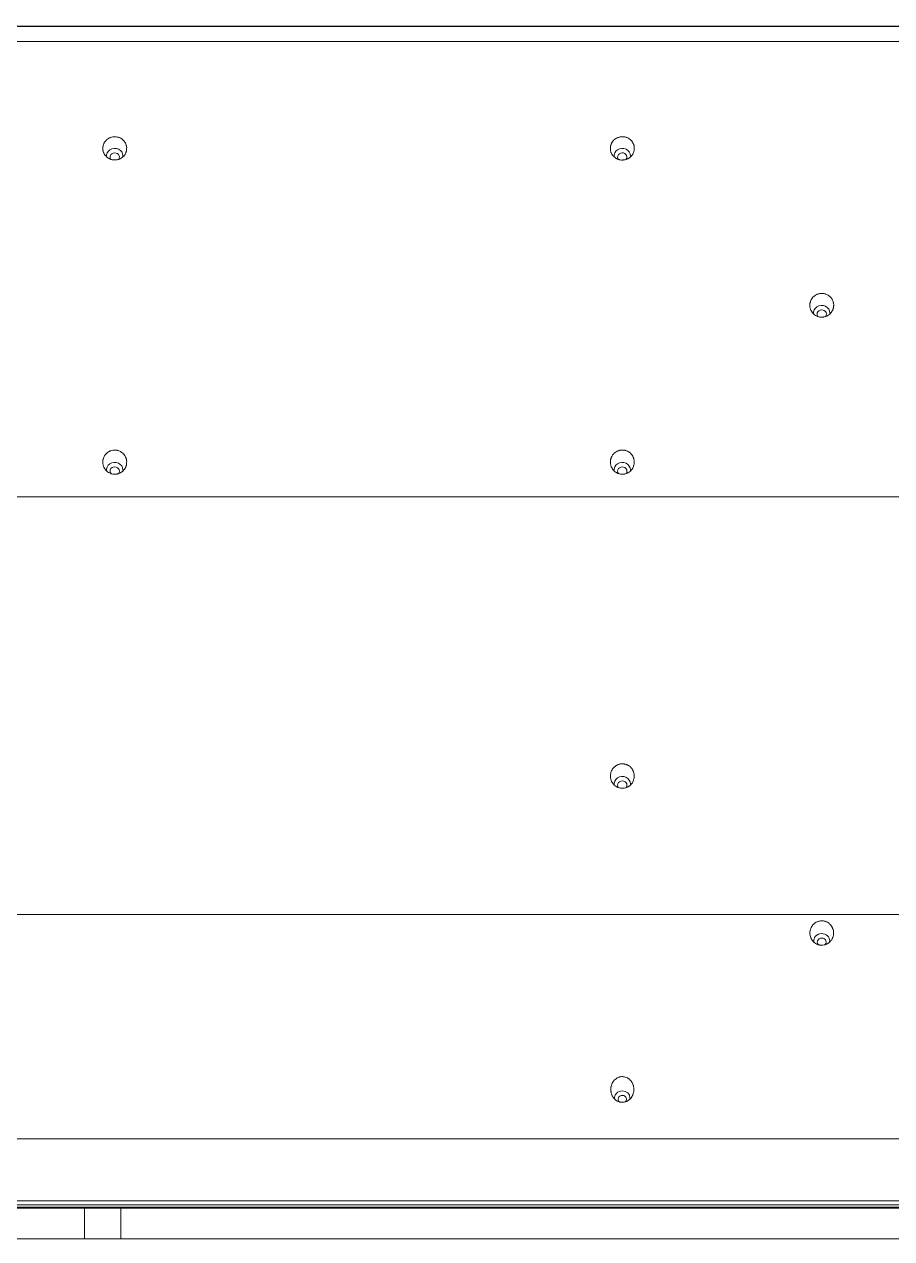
# Model space of a CAD drawing. Header units: inches. Extents: x 3778 to 56227, y -16914 to 35091.
# Drawn here: x 46851.9 to 46924, y -10650.5 to -10549.6 of the extents above; entities that cross this region are included whole.
import ezdxf

# ---------------------------------------------------------------- set-up
doc = ezdxf.new("R2010")
doc.units = ezdxf.units.IN
doc.header["$LTSCALE"] = 100
doc.header["$MEASUREMENT"] = 0
doc.layers.add('2-con', color=2, linetype='Continuous')
doc.layers.add('mark-B', color=2, linetype='Continuous', lineweight=20)

# ---------------------------------------------------------------- blocks, each defined once
blk = doc.blocks.new('무풍1way 일반')
at = {"layer": 'mark-B'}
for p, q in [((269.09, -399.52), (269.11, -402.05)), ((269.09, -399.52), (269.11, -402.05)), ((272.13, -399.52), (272.12, -402.05)), ((272.13, -399.52), (272.12, -402.05)), ((-439.26, -500.22), (439.26, -500.22)), ((-439.26, -500.24), (439.26, -500.24))]:
    blk.add_line(p, q, dxfattribs=at)
for centre, major_axis, start_param, end_param in [((227.44, -411.21), (-0.641, 0), 6.096653, 6.283185), ((227.44, -411.21), (-0.641, 0), 0, 1.570794), ((227.44, -411.11), (0.346, 0), 2.380343, 6.283185), ((227.44, -411.21), (-0.641, 0), 1.570794, 3.288362), ((227.44, -411.11), (0.346, 0), 0, 0.853236), ((210.87, -424.26), (-0.666, 0), 6.14093, 6.283185), ((210.87, -424.26), (-0.666, 0), 0, 1.5708), ((210.87, -424.16), (0.372, 0), 2.493546, 6.283185), ((210.87, -424.26), (-0.666, 0), 1.570794, 3.290714), ((210.87, -424.16), (0.372, 0), 0, 0.633621), ((227.44, -437.3), (-0.681, 0), 0, 3.311922), ((227.44, -437.3), (-0.681, 0), 6.15644, 6.283185), ((227.44, -437.2), (0.387, 0), 2.490793, 6.283185), ((227.44, -437.2), (0.387, 0), 0, 0.634301), ((227.44, -463.29), (0.387, 0), 2.540567, 6.283185), ((227.44, -463.29), (0.387, 0), 0, 0.589341), ((269.61, -463.29), (0.387, 0), 2.487651, 6.283185), ((269.61, -463.29), (0.387, 0), 0, 0.641569), ((227.44, -463.39), (-0.681, 0), 0, 3.286792), ((227.44, -463.39), (-0.681, 0), 6.15379, 6.283185), ((269.61, -463.39), (-0.681, 0), 0, 3.300048), ((269.61, -463.39), (-0.681, 0), 6.158107, 6.283185), ((210.87, -476.33), (0.387, 0), 2.576888, 6.283185), ((210.87, -476.33), (0.387, 0), 0, 0.54811), ((210.87, -476.43), (-0.681, 0), 0, 3.276874), ((210.87, -476.43), (-0.681, 0), 6.160563, 6.283185), ((227.44, -489.38), (0.387, 0), 2.610658, 6.283185), ((227.44, -489.38), (0.387, 0), 0, 0.507168), ((269.61, -489.38), (0.387, 0), 2.550192, 6.283185), ((269.61, -489.38), (0.387, 0), 0, 0.572454), ((227.44, -489.48), (-0.681, 0), 6.167048, 6.283185), ((227.44, -489.48), (-0.681, 0), 0, 3.267645), ((269.61, -489.48), (-0.681, 0), 0, 3.282671), ((269.61, -489.48), (-0.681, 0), 6.175684, 6.283185)]:
    blk.add_ellipse(centre, major_axis=major_axis, ratio=0.913545, start_param=start_param, end_param=end_param, dxfattribs=at)
for points, degree in [([(0, -399.52), (213.45, -399.52), (426.89, -399.52)], 2), ([(0, -399.52), (213.45, -399.52), (426.89, -399.52)], 2), ([(0, -402.34), (142.45, -402.34), (284.89, -402.34), (427.34, -402.34)], 3), ([(427.34, -402.66), (284.89, -402.66), (142.45, -402.66), (0, -402.66)], 3), ([(436.52, -407.82), (291.01, -407.82), (145.51, -407.82), (0, -407.82)], 3), ([(439.26, -426.45), (292.84, -426.45), (146.42, -426.45), (0, -426.45)], 3), ([(0, -461.16), (146.38, -461.16), (292.76, -461.16), (439.14, -461.16)], 3), ([(439.26, -498.97), (292.84, -498.97), (146.42, -498.97), (0, -498.97)], 3)]:
    blk.add_open_spline(points, degree=degree, dxfattribs=at)
for points, degree, knots in [([(0, -402.05), (71.15, -402.05), (142.3, -402.05), (249.02, -402.05), (284.59, -402.05), (337.96, -402.05), (355.74, -402.05), (382.42, -402.05), (391.32, -402.05), (404.66, -402.05), (409.1, -402.05), (418, -402.05), (422.44, -402.05), (426.89, -402.05)], 3, [0, 0, 0, 0, 0.5, 0.5, 0.75, 0.75, 0.875, 0.875, 0.9375, 0.9375, 0.96875, 0.96875, 1, 1, 1, 1]), ([(426.89, -402.14), (422.44, -402.14), (417.99, -402.14), (409.1, -402.14), (404.65, -402.14), (391.31, -402.14), (382.42, -402.14), (355.74, -402.14), (337.95, -402.14), (284.59, -402.14), (249.02, -402.14), (142.3, -402.14), (71.15, -402.14), (0, -402.14)], 3, [0, 0, 0, 0, 0.03125, 0.03125, 0.0625, 0.0625, 0.125, 0.125, 0.25, 0.25, 0.5, 0.5, 1, 1, 1, 1]), ([(226.56, -411.49), (226.56, -411.47), (226.57, -411.46), (226.58, -411.43), (226.6, -411.4), (226.61, -411.37), (226.63, -411.34), (226.64, -411.32), (226.68, -411.25), (226.72, -411.2), (226.78, -411.14), (226.79, -411.13), (226.81, -411.1), (226.83, -411.09), (226.86, -411.06), (226.92, -411.02), (226.99, -410.97), (227.03, -410.95), (227.06, -410.93), (227.07, -410.93), (227.15, -410.89), (227.21, -410.87), (227.3, -410.86), (227.31, -410.86), (227.35, -410.85), (227.36, -410.85), (227.41, -410.85), (227.48, -410.85), (227.55, -410.85), (227.59, -410.86), (227.61, -410.87), (227.64, -410.87), (227.66, -410.88), (227.74, -410.9), (227.8, -410.93), (227.89, -410.97), (227.92, -410.99), (227.96, -411.02), (227.97, -411.03), (228, -411.05), (228.01, -411.06), (228.07, -411.12), (228.12, -411.16), (228.18, -411.24), (228.2, -411.27), (228.22, -411.31), (228.23, -411.33), (228.25, -411.35), (228.26, -411.37), (228.3, -411.44), (228.32, -411.5), (228.35, -411.6), (228.36, -411.63), (228.37, -411.68), (228.37, -411.7), (228.38, -411.73), (228.38, -411.74), (228.39, -411.83), (228.4, -411.89), (228.39, -411.99), (228.39, -412.02), (228.38, -412.07), (228.38, -412.09), (228.38, -412.12), (228.37, -412.14), (228.36, -412.22), (228.34, -412.29), (228.31, -412.36), (228.3, -412.38), (228.29, -412.41), (228.28, -412.42), (228.26, -412.47), (228.24, -412.5), (228.19, -412.58), (228.15, -412.63), (228.06, -412.73), (228.01, -412.78), (227.93, -412.83), (227.9, -412.85), (227.84, -412.89), (227.81, -412.9), (227.75, -412.93), (227.72, -412.94), (227.67, -412.95), (227.66, -412.96), (227.62, -412.96), (227.61, -412.97), (227.52, -412.98), (227.46, -412.99), (227.36, -412.98), (227.33, -412.98), (227.26, -412.97), (227.23, -412.96), (227.13, -412.93), (227.07, -412.91), (227, -412.87), (226.98, -412.86), (226.95, -412.84), (226.94, -412.83), (226.9, -412.8), (226.87, -412.78), (226.8, -412.72), (226.75, -412.67), (226.7, -412.61), (226.69, -412.59), (226.67, -412.57), (226.66, -412.55), (226.64, -412.51), (226.62, -412.48), (226.57, -412.39), (226.55, -412.33), (226.52, -412.25), (226.52, -412.24), (226.51, -412.2), (226.51, -412.19), (226.5, -412.14), (226.49, -412.11), (226.48, -412.01), (226.48, -411.94), (226.48, -411.86), (226.48, -411.84), (226.48, -411.81), (226.48, -411.79), (226.49, -411.74), (226.49, -411.71), (226.51, -411.61), (226.53, -411.55), (226.56, -411.49)], 3, [0, 0, 0, 0, 0.007813, 0.007813, 0.015625, 0.023438, 0.023438, 0.03125, 0.03125, 0.0625, 0.0625, 0.070313, 0.070313, 0.078125, 0.078125, 0.09375, 0.109375, 0.117188, 0.117188, 0.125, 0.125, 0.15625, 0.15625, 0.164063, 0.164063, 0.171875, 0.171875, 0.1875, 0.203125, 0.203125, 0.210938, 0.210938, 0.21875, 0.21875, 0.25, 0.25, 0.265625, 0.265625, 0.273438, 0.273438, 0.28125, 0.28125, 0.3125, 0.3125, 0.328125, 0.328125, 0.335938, 0.335938, 0.34375, 0.34375, 0.375, 0.375, 0.390625, 0.390625, 0.398438, 0.398438, 0.40625, 0.40625, 0.4375, 0.4375, 0.453125, 0.453125, 0.460938, 0.460938, 0.46875, 0.46875, 0.5, 0.5, 0.507813, 0.507813, 0.515625, 0.515625, 0.53125, 0.53125, 0.5625, 0.5625, 0.59375, 0.59375, 0.609375, 0.609375, 0.625, 0.625, 0.640625, 0.640625, 0.648438, 0.648438, 0.65625, 0.65625, 0.6875, 0.6875, 0.703125, 0.703125, 0.71875, 0.71875, 0.75, 0.75, 0.757813, 0.757813, 0.765625, 0.765625, 0.78125, 0.78125, 0.8125, 0.8125, 0.820313, 0.820313, 0.828125, 0.828125, 0.84375, 0.84375, 0.875, 0.875, 0.882813, 0.882813, 0.890625, 0.890625, 0.90625, 0.90625, 0.9375, 0.9375, 0.945313, 0.945313, 0.953125, 0.953125, 0.96875, 0.96875, 1, 1, 1, 1]), ([(210.04, -424.36), (210.06, -424.34), (210.08, -424.31), (210.12, -424.26), (210.14, -424.23), (210.21, -424.16), (210.26, -424.12), (210.32, -424.07), (210.34, -424.06), (210.37, -424.04), (210.38, -424.03), (210.42, -424.01), (210.48, -423.98), (210.54, -423.96), (210.6, -423.94), (210.64, -423.93), (210.73, -423.91), (210.8, -423.9), (210.9, -423.9), (210.93, -423.9), (210.98, -423.91), (211, -423.91), (211.03, -423.91), (211.04, -423.92), (211.12, -423.93), (211.19, -423.95), (211.26, -423.99), (211.28, -423.99), (211.31, -424.01), (211.32, -424.02), (211.36, -424.04), (211.39, -424.06), (211.47, -424.11), (211.52, -424.16), (211.58, -424.22), (211.59, -424.23), (211.61, -424.25), (211.62, -424.27), (211.65, -424.3), (211.69, -424.36), (211.73, -424.43), (211.75, -424.47), (211.76, -424.5), (211.77, -424.52), (211.8, -424.59), (211.82, -424.65), (211.83, -424.75), (211.84, -424.78), (211.85, -424.85), (211.85, -424.88), (211.85, -424.98), (211.84, -425.04), (211.82, -425.14), (211.82, -425.17), (211.8, -425.23), (211.79, -425.26), (211.75, -425.36), (211.72, -425.41), (211.68, -425.48), (211.67, -425.5), (211.65, -425.52), (211.64, -425.54), (211.61, -425.58), (211.57, -425.62), (211.51, -425.68), (211.48, -425.71), (211.45, -425.73), (211.44, -425.74), (211.37, -425.79), (211.31, -425.82), (211.22, -425.86), (211.19, -425.87), (211.13, -425.89), (211.1, -425.9), (211, -425.92), (210.94, -425.93), (210.85, -425.93), (210.84, -425.93), (210.8, -425.93), (210.79, -425.93), (210.74, -425.92), (210.67, -425.91), (210.61, -425.9), (210.55, -425.88), (210.52, -425.86), (210.43, -425.82), (210.37, -425.79), (210.29, -425.74), (210.26, -425.72), (210.21, -425.67), (210.19, -425.65), (210.12, -425.58), (210.08, -425.53), (210.04, -425.46), (210.03, -425.45), (210.01, -425.42), (210.01, -425.4), (209.98, -425.36), (209.97, -425.33), (209.94, -425.24), (209.92, -425.18), (209.9, -425.1), (209.9, -425.08), (209.89, -425.05), (209.89, -425.03), (209.89, -424.98), (209.89, -424.92), (209.89, -424.84), (209.89, -424.79), (209.9, -424.76), (209.9, -424.74), (209.92, -424.66), (209.93, -424.6), (209.98, -424.48), (210.01, -424.42), (210.04, -424.36)], 3, [0, 0, 0, 0, 0.015625, 0.015625, 0.03125, 0.03125, 0.0625, 0.0625, 0.070312, 0.070312, 0.078125, 0.078125, 0.09375, 0.109375, 0.109375, 0.125, 0.125, 0.15625, 0.15625, 0.171875, 0.171875, 0.179687, 0.179687, 0.1875, 0.1875, 0.21875, 0.21875, 0.226562, 0.226562, 0.234375, 0.234375, 0.25, 0.25, 0.28125, 0.28125, 0.289062, 0.289062, 0.296875, 0.296875, 0.3125, 0.328125, 0.335937, 0.335937, 0.34375, 0.34375, 0.375, 0.375, 0.390625, 0.390625, 0.40625, 0.40625, 0.4375, 0.4375, 0.453125, 0.453125, 0.46875, 0.46875, 0.5, 0.5, 0.507812, 0.507812, 0.515625, 0.515625, 0.53125, 0.546875, 0.554687, 0.554687, 0.5625, 0.5625, 0.59375, 0.59375, 0.609375, 0.609375, 0.625, 0.625, 0.65625, 0.65625, 0.664062, 0.664062, 0.671875, 0.671875, 0.6875, 0.703125, 0.703125, 0.71875, 0.71875, 0.75, 0.75, 0.765625, 0.765625, 0.78125, 0.78125, 0.8125, 0.8125, 0.820312, 0.820312, 0.828125, 0.828125, 0.84375, 0.84375, 0.875, 0.875, 0.882812, 0.882812, 0.890625, 0.890625, 0.90625, 0.921875, 0.929687, 0.929687, 0.9375, 0.9375, 0.96875, 0.96875, 1, 1, 1, 1]), ([(228.43, -437.9), (228.43, -437.93), (228.43, -437.96), (228.43, -438.03), (228.43, -438.06), (228.41, -438.16), (228.4, -438.22), (228.37, -438.32), (228.35, -438.35), (228.33, -438.39), (228.33, -438.41), (228.31, -438.44), (228.3, -438.45), (228.26, -438.52), (228.23, -438.58), (228.16, -438.65), (228.14, -438.68), (228.09, -438.72), (228.04, -438.76), (227.97, -438.81), (227.93, -438.84), (227.9, -438.85), (227.89, -438.86), (227.81, -438.9), (227.75, -438.92), (227.66, -438.95), (227.62, -438.96), (227.56, -438.97), (227.52, -438.97), (227.43, -438.98), (227.36, -438.97), (227.28, -438.96), (227.26, -438.96), (227.23, -438.95), (227.21, -438.95), (227.16, -438.93), (227.1, -438.92), (227.02, -438.88), (226.98, -438.86), (226.95, -438.84), (226.94, -438.84), (226.87, -438.79), (226.81, -438.75), (226.74, -438.69), (226.72, -438.66), (226.69, -438.62), (226.67, -438.61), (226.65, -438.59), (226.64, -438.57), (226.6, -438.51), (226.56, -438.45), (226.53, -438.38), (226.52, -438.36), (226.51, -438.33), (226.5, -438.31), (226.49, -438.27), (226.48, -438.24), (226.45, -438.14), (226.45, -438.08), (226.44, -437.98), (226.44, -437.95), (226.44, -437.88), (226.45, -437.85), (226.46, -437.75), (226.47, -437.69), (226.52, -437.56), (226.54, -437.5), (226.59, -437.42), (226.61, -437.39), (226.64, -437.35), (226.65, -437.33), (226.67, -437.31), (226.68, -437.29), (226.73, -437.23), (226.78, -437.19), (226.84, -437.14), (226.86, -437.13), (226.88, -437.11), (226.9, -437.1), (226.94, -437.07), (226.97, -437.05), (227.06, -437.01), (227.12, -436.99), (227.25, -436.95), (227.31, -436.94), (227.41, -436.94), (227.45, -436.94), (227.5, -436.94), (227.51, -436.94), (227.55, -436.94), (227.56, -436.94), (227.64, -436.96), (227.71, -436.97), (227.79, -437), (227.8, -437.01), (227.83, -437.02), (227.85, -437.03), (227.89, -437.05), (227.92, -437.06), (228, -437.12), (228.06, -437.16), (228.12, -437.21), (228.13, -437.22), (228.15, -437.25), (228.16, -437.26), (228.2, -437.3), (228.24, -437.35), (228.28, -437.42), (228.31, -437.46), (228.32, -437.49), (228.33, -437.5), (228.36, -437.58), (228.41, -437.7), (228.43, -437.83), (228.43, -437.9)], 3, [0, 0, 0, 0, 0.015625, 0.015625, 0.03125, 0.03125, 0.0625, 0.0625, 0.078125, 0.078125, 0.085938, 0.085938, 0.09375, 0.09375, 0.125, 0.125, 0.140625, 0.140625, 0.15625, 0.171875, 0.179688, 0.179688, 0.1875, 0.1875, 0.21875, 0.21875, 0.234375, 0.234375, 0.25, 0.25, 0.28125, 0.28125, 0.289063, 0.289063, 0.296875, 0.296875, 0.3125, 0.328125, 0.335938, 0.335938, 0.34375, 0.34375, 0.375, 0.375, 0.390625, 0.390625, 0.398438, 0.398438, 0.40625, 0.40625, 0.4375, 0.4375, 0.445313, 0.445313, 0.453125, 0.453125, 0.46875, 0.46875, 0.5, 0.5, 0.515625, 0.515625, 0.53125, 0.53125, 0.5625, 0.5625, 0.59375, 0.59375, 0.609375, 0.609375, 0.617187, 0.617187, 0.625, 0.625, 0.65625, 0.65625, 0.664062, 0.664062, 0.671875, 0.671875, 0.6875, 0.6875, 0.71875, 0.71875, 0.75, 0.75, 0.765625, 0.765625, 0.773438, 0.773438, 0.78125, 0.78125, 0.8125, 0.8125, 0.820313, 0.820313, 0.828125, 0.828125, 0.84375, 0.84375, 0.875, 0.875, 0.882813, 0.882813, 0.890625, 0.890625, 0.90625, 0.921875, 0.929688, 0.929688, 0.9375, 0.9375, 0.96875, 1, 1, 1, 1]), ([(228.43, -463.99), (228.43, -464.05), (228.43, -464.12), (228.42, -464.2), (228.41, -464.21), (228.41, -464.24), (228.4, -464.26), (228.39, -464.31), (228.37, -464.37), (228.34, -464.44), (228.32, -464.49), (228.31, -464.52), (228.3, -464.53), (228.26, -464.6), (228.22, -464.66), (228.16, -464.73), (228.13, -464.75), (228.08, -464.8), (228.06, -464.82), (227.98, -464.88), (227.92, -464.91), (227.85, -464.95), (227.84, -464.95), (227.8, -464.97), (227.79, -464.97), (227.74, -464.99), (227.68, -465.01), (227.6, -465.03), (227.55, -465.03), (227.52, -465.04), (227.5, -465.04), (227.42, -465.04), (227.35, -465.04), (227.25, -465.02), (227.22, -465.02), (227.16, -465), (227.13, -464.99), (227.03, -464.96), (226.97, -464.93), (226.9, -464.88), (226.89, -464.88), (226.86, -464.86), (226.85, -464.85), (226.81, -464.82), (226.76, -464.78), (226.72, -464.73), (226.67, -464.68), (226.65, -464.65), (226.59, -464.57), (226.56, -464.52), (226.52, -464.43), (226.51, -464.4), (226.49, -464.34), (226.48, -464.31), (226.45, -464.21), (226.44, -464.15), (226.44, -464.05), (226.44, -464.02), (226.44, -463.97), (226.44, -463.95), (226.45, -463.92), (226.45, -463.91), (226.46, -463.83), (226.48, -463.76), (226.5, -463.69), (226.51, -463.67), (226.52, -463.64), (226.53, -463.63), (226.55, -463.58), (226.56, -463.55), (226.61, -463.47), (226.65, -463.42), (226.74, -463.32), (226.79, -463.27), (226.86, -463.21), (226.89, -463.19), (226.93, -463.17), (226.95, -463.16), (226.98, -463.14), (226.99, -463.14), (227.06, -463.1), (227.13, -463.08), (227.21, -463.06), (227.22, -463.05), (227.25, -463.05), (227.27, -463.04), (227.32, -463.04), (227.39, -463.03), (227.45, -463.03), (227.52, -463.03), (227.55, -463.04), (227.65, -463.05), (227.71, -463.07), (227.8, -463.1), (227.84, -463.11), (227.88, -463.14), (227.89, -463.14), (227.92, -463.16), (227.94, -463.17), (228.01, -463.21), (228.06, -463.25), (228.12, -463.31), (228.13, -463.32), (228.15, -463.34), (228.17, -463.35), (228.2, -463.39), (228.22, -463.42), (228.28, -463.49), (228.31, -463.55), (228.35, -463.64), (228.36, -463.67), (228.38, -463.73), (228.39, -463.76), (228.42, -463.86), (228.43, -463.92), (228.43, -463.99)], 3, [0, 0, 0, 0, 0.03125, 0.03125, 0.039063, 0.039063, 0.046875, 0.046875, 0.0625, 0.078125, 0.085938, 0.085938, 0.09375, 0.09375, 0.125, 0.125, 0.140625, 0.140625, 0.15625, 0.15625, 0.1875, 0.1875, 0.195313, 0.195313, 0.203125, 0.203125, 0.21875, 0.234375, 0.242188, 0.242188, 0.25, 0.25, 0.28125, 0.28125, 0.296875, 0.296875, 0.3125, 0.3125, 0.34375, 0.34375, 0.351562, 0.351562, 0.359375, 0.359375, 0.375, 0.390625, 0.390625, 0.40625, 0.40625, 0.4375, 0.4375, 0.453125, 0.453125, 0.46875, 0.46875, 0.5, 0.5, 0.515625, 0.515625, 0.523437, 0.523437, 0.53125, 0.53125, 0.5625, 0.5625, 0.570312, 0.570312, 0.578125, 0.578125, 0.59375, 0.59375, 0.625, 0.625, 0.65625, 0.65625, 0.671875, 0.671875, 0.679687, 0.679687, 0.6875, 0.6875, 0.71875, 0.71875, 0.726562, 0.726562, 0.734375, 0.734375, 0.75, 0.765625, 0.765625, 0.78125, 0.78125, 0.8125, 0.8125, 0.828125, 0.828125, 0.835937, 0.835937, 0.84375, 0.84375, 0.875, 0.875, 0.882812, 0.882812, 0.890625, 0.890625, 0.90625, 0.90625, 0.9375, 0.9375, 0.953125, 0.953125, 0.96875, 0.96875, 1, 1, 1, 1]), ([(268.62, -463.99), (268.62, -463.92), (268.63, -463.86), (268.65, -463.78), (268.65, -463.76), (268.66, -463.73), (268.67, -463.71), (268.68, -463.67), (268.71, -463.61), (268.74, -463.54), (268.77, -463.49), (268.79, -463.47), (268.8, -463.45), (268.85, -463.39), (268.89, -463.34), (268.96, -463.27), (268.99, -463.25), (269.04, -463.21), (269.07, -463.19), (269.15, -463.14), (269.21, -463.11), (269.29, -463.08), (269.3, -463.08), (269.33, -463.07), (269.35, -463.06), (269.4, -463.05), (269.46, -463.04), (269.55, -463.03), (269.59, -463.03), (269.63, -463.03), (269.64, -463.03), (269.73, -463.03), (269.79, -463.05), (269.87, -463.07), (269.89, -463.07), (269.92, -463.08), (269.93, -463.09), (269.98, -463.1), (270.01, -463.12), (270.1, -463.16), (270.16, -463.19), (270.22, -463.24), (270.23, -463.25), (270.26, -463.27), (270.27, -463.29), (270.31, -463.32), (270.35, -463.37), (270.39, -463.42), (270.43, -463.47), (270.45, -463.5), (270.5, -463.58), (270.53, -463.64), (270.56, -463.73), (270.57, -463.76), (270.58, -463.83), (270.59, -463.86), (270.6, -463.96), (270.61, -464.02), (270.6, -464.12), (270.6, -464.15), (270.59, -464.2), (270.59, -464.21), (270.58, -464.25), (270.58, -464.26), (270.56, -464.34), (270.54, -464.4), (270.5, -464.49), (270.48, -464.52), (270.45, -464.58), (270.41, -464.63), (270.36, -464.69), (270.33, -464.73), (270.3, -464.75), (270.29, -464.76), (270.23, -464.82), (270.18, -464.86), (270.1, -464.91), (270.07, -464.93), (270.02, -464.95), (270.01, -464.96), (269.98, -464.97), (269.96, -464.97), (269.88, -465), (269.82, -465.02), (269.74, -465.03), (269.72, -465.03), (269.69, -465.04), (269.67, -465.04), (269.62, -465.04), (269.56, -465.04), (269.48, -465.03), (269.43, -465.02), (269.39, -465.02), (269.38, -465.01), (269.3, -464.99), (269.24, -464.97), (269.15, -464.93), (269.12, -464.91), (269.08, -464.88), (269.06, -464.87), (269.04, -464.86), (269.02, -464.85), (268.96, -464.8), (268.91, -464.75), (268.86, -464.69), (268.84, -464.68), (268.82, -464.65), (268.81, -464.64), (268.79, -464.6), (268.77, -464.57), (268.72, -464.49), (268.69, -464.43), (268.66, -464.35), (268.66, -464.34), (268.65, -464.31), (268.65, -464.29), (268.63, -464.24), (268.63, -464.21), (268.62, -464.12), (268.61, -464.05), (268.62, -463.99)], 3, [0, 0, 0, 0, 0.03125, 0.03125, 0.039062, 0.039062, 0.046875, 0.046875, 0.0625, 0.078125, 0.085937, 0.085937, 0.09375, 0.09375, 0.125, 0.125, 0.140625, 0.140625, 0.15625, 0.15625, 0.1875, 0.1875, 0.195312, 0.195312, 0.203125, 0.203125, 0.21875, 0.234375, 0.242187, 0.242187, 0.25, 0.25, 0.28125, 0.28125, 0.289062, 0.289062, 0.296875, 0.296875, 0.3125, 0.3125, 0.34375, 0.34375, 0.351562, 0.351562, 0.359375, 0.359375, 0.375, 0.390625, 0.390625, 0.40625, 0.40625, 0.4375, 0.4375, 0.453125, 0.453125, 0.46875, 0.46875, 0.5, 0.5, 0.515625, 0.515625, 0.523437, 0.523437, 0.53125, 0.53125, 0.5625, 0.5625, 0.578125, 0.578125, 0.59375, 0.609375, 0.617187, 0.617187, 0.625, 0.625, 0.65625, 0.65625, 0.671875, 0.671875, 0.679687, 0.679687, 0.6875, 0.6875, 0.71875, 0.71875, 0.726562, 0.726562, 0.734375, 0.734375, 0.75, 0.765625, 0.773437, 0.773437, 0.78125, 0.78125, 0.8125, 0.8125, 0.828125, 0.828125, 0.835937, 0.835937, 0.84375, 0.84375, 0.875, 0.875, 0.882812, 0.882812, 0.890625, 0.890625, 0.90625, 0.90625, 0.9375, 0.9375, 0.945312, 0.945312, 0.953125, 0.953125, 0.96875, 0.96875, 1, 1, 1, 1]), ([(211.86, -477.03), (211.86, -477.09), (211.86, -477.16), (211.85, -477.24), (211.84, -477.25), (211.84, -477.28), (211.83, -477.3), (211.82, -477.35), (211.8, -477.41), (211.77, -477.48), (211.75, -477.52), (211.73, -477.55), (211.73, -477.57), (211.68, -477.64), (211.64, -477.69), (211.58, -477.76), (211.56, -477.78), (211.51, -477.82), (211.48, -477.84), (211.4, -477.9), (211.35, -477.93), (211.27, -477.97), (211.26, -477.98), (211.23, -477.99), (211.21, -477.99), (211.16, -478.01), (211.1, -478.03), (211.02, -478.04), (210.97, -478.05), (210.94, -478.05), (210.92, -478.05), (210.84, -478.06), (210.78, -478.05), (210.68, -478.04), (210.65, -478.03), (210.6, -478.02), (210.58, -478.01), (210.55, -478), (210.54, -478), (210.46, -477.97), (210.4, -477.94), (210.32, -477.89), (210.29, -477.87), (210.24, -477.83), (210.21, -477.81), (210.14, -477.75), (210.1, -477.7), (210.04, -477.62), (210.02, -477.59), (209.99, -477.54), (209.96, -477.48), (209.93, -477.41), (209.92, -477.36), (209.91, -477.33), (209.9, -477.31), (209.88, -477.24), (209.88, -477.17), (209.87, -477.08), (209.87, -477.04), (209.88, -477), (209.88, -476.98), (209.88, -476.95), (209.88, -476.93), (209.89, -476.85), (209.91, -476.79), (209.94, -476.72), (209.94, -476.7), (209.96, -476.67), (209.96, -476.66), (209.98, -476.61), (210, -476.59), (210.05, -476.5), (210.09, -476.45), (210.18, -476.36), (210.23, -476.31), (210.3, -476.26), (210.33, -476.24), (210.37, -476.21), (210.39, -476.2), (210.42, -476.19), (210.43, -476.18), (210.51, -476.15), (210.57, -476.13), (210.65, -476.11), (210.66, -476.1), (210.7, -476.1), (210.71, -476.09), (210.76, -476.09), (210.79, -476.08), (210.89, -476.08), (210.96, -476.08), (211.06, -476.1), (211.09, -476.11), (211.15, -476.12), (211.21, -476.14), (211.27, -476.17), (211.33, -476.2), (211.36, -476.21), (211.45, -476.26), (211.5, -476.3), (211.57, -476.37), (211.59, -476.39), (211.63, -476.44), (211.65, -476.47), (211.71, -476.54), (211.74, -476.6), (211.78, -476.69), (211.8, -476.72), (211.82, -476.78), (211.83, -476.81), (211.85, -476.9), (211.86, -476.96), (211.86, -477.03)], 3, [0, 0, 0, 0, 0.03125, 0.03125, 0.039063, 0.039063, 0.046875, 0.046875, 0.0625, 0.078125, 0.085938, 0.085938, 0.09375, 0.09375, 0.125, 0.125, 0.140625, 0.140625, 0.15625, 0.15625, 0.1875, 0.1875, 0.195313, 0.195313, 0.203125, 0.203125, 0.21875, 0.234375, 0.242188, 0.242188, 0.25, 0.25, 0.28125, 0.28125, 0.296875, 0.296875, 0.304688, 0.304688, 0.3125, 0.3125, 0.34375, 0.34375, 0.359375, 0.359375, 0.375, 0.375, 0.40625, 0.40625, 0.421875, 0.421875, 0.4375, 0.453125, 0.460938, 0.460938, 0.46875, 0.46875, 0.5, 0.5, 0.515625, 0.515625, 0.523438, 0.523438, 0.53125, 0.53125, 0.5625, 0.5625, 0.570313, 0.570313, 0.578125, 0.578125, 0.59375, 0.59375, 0.625, 0.625, 0.65625, 0.65625, 0.671875, 0.671875, 0.679688, 0.679688, 0.6875, 0.6875, 0.71875, 0.71875, 0.726563, 0.726563, 0.734375, 0.734375, 0.75, 0.75, 0.78125, 0.78125, 0.796875, 0.796875, 0.8125, 0.828125, 0.828125, 0.84375, 0.84375, 0.875, 0.875, 0.890625, 0.890625, 0.90625, 0.90625, 0.9375, 0.9375, 0.953125, 0.953125, 0.96875, 0.96875, 1, 1, 1, 1]), ([(228.43, -490.07), (228.43, -490.14), (228.43, -490.2), (228.41, -490.28), (228.41, -490.29), (228.4, -490.33), (228.4, -490.34), (228.39, -490.39), (228.37, -490.45), (228.33, -490.52), (228.31, -490.56), (228.3, -490.59), (228.29, -490.6), (228.24, -490.67), (228.21, -490.72), (228.14, -490.79), (228.12, -490.81), (228.07, -490.85), (228.04, -490.87), (227.96, -490.93), (227.9, -490.96), (227.83, -490.99), (227.82, -491), (227.78, -491.01), (227.77, -491.01), (227.72, -491.03), (227.66, -491.05), (227.58, -491.06), (227.53, -491.07), (227.5, -491.07), (227.48, -491.07), (227.4, -491.07), (227.33, -491.07), (227.24, -491.05), (227.21, -491.05), (227.16, -491.03), (227.14, -491.03), (227.11, -491.02), (227.1, -491.01), (227.02, -490.98), (226.96, -490.96), (226.89, -490.91), (226.88, -490.91), (226.85, -490.89), (226.84, -490.88), (226.8, -490.85), (226.78, -490.83), (226.7, -490.76), (226.66, -490.72), (226.61, -490.65), (226.61, -490.64), (226.59, -490.61), (226.58, -490.6), (226.56, -490.56), (226.53, -490.5), (226.5, -490.43), (226.48, -490.38), (226.47, -490.35), (226.47, -490.34), (226.45, -490.26), (226.44, -490.2), (226.44, -490.1), (226.44, -490.07), (226.44, -490.02), (226.45, -490.01), (226.45, -489.98), (226.45, -489.96), (226.47, -489.88), (226.48, -489.82), (226.52, -489.73), (226.53, -489.7), (226.56, -489.65), (226.59, -489.59), (226.63, -489.54), (226.67, -489.49), (226.69, -489.47), (226.75, -489.4), (226.8, -489.35), (226.88, -489.3), (226.91, -489.28), (226.95, -489.26), (226.97, -489.25), (227, -489.24), (227.01, -489.23), (227.08, -489.2), (227.15, -489.18), (227.23, -489.16), (227.24, -489.15), (227.27, -489.15), (227.29, -489.15), (227.34, -489.14), (227.37, -489.14), (227.47, -489.13), (227.54, -489.14), (227.62, -489.15), (227.63, -489.15), (227.66, -489.16), (227.68, -489.17), (227.73, -489.18), (227.79, -489.2), (227.86, -489.23), (227.91, -489.25), (227.94, -489.27), (227.95, -489.28), (228.02, -489.32), (228.07, -489.36), (228.14, -489.42), (228.16, -489.44), (228.21, -489.49), (228.23, -489.52), (228.28, -489.59), (228.32, -489.65), (228.36, -489.74), (228.37, -489.77), (228.39, -489.83), (228.4, -489.86), (228.42, -489.95), (228.43, -490.01), (228.43, -490.07)], 3, [0, 0, 0, 0, 0.03125, 0.03125, 0.039062, 0.039062, 0.046875, 0.046875, 0.0625, 0.078125, 0.085937, 0.085937, 0.09375, 0.09375, 0.125, 0.125, 0.140625, 0.140625, 0.15625, 0.15625, 0.1875, 0.1875, 0.195312, 0.195312, 0.203125, 0.203125, 0.21875, 0.234375, 0.242187, 0.242187, 0.25, 0.25, 0.28125, 0.28125, 0.296875, 0.296875, 0.304687, 0.304687, 0.3125, 0.3125, 0.34375, 0.34375, 0.351562, 0.351562, 0.359375, 0.359375, 0.375, 0.375, 0.40625, 0.40625, 0.414062, 0.414062, 0.421875, 0.421875, 0.4375, 0.453125, 0.460937, 0.460937, 0.46875, 0.46875, 0.5, 0.5, 0.515625, 0.515625, 0.523437, 0.523437, 0.53125, 0.53125, 0.5625, 0.5625, 0.578125, 0.578125, 0.59375, 0.609375, 0.609375, 0.625, 0.625, 0.65625, 0.65625, 0.671875, 0.671875, 0.679688, 0.679688, 0.6875, 0.6875, 0.71875, 0.71875, 0.726563, 0.726563, 0.734375, 0.734375, 0.75, 0.75, 0.78125, 0.78125, 0.789063, 0.789063, 0.796875, 0.796875, 0.8125, 0.828125, 0.835938, 0.835938, 0.84375, 0.84375, 0.875, 0.875, 0.890625, 0.890625, 0.90625, 0.90625, 0.9375, 0.9375, 0.953125, 0.953125, 0.96875, 0.96875, 1, 1, 1, 1]), ([(268.62, -490.07), (268.62, -490.01), (268.63, -489.95), (268.64, -489.87), (268.65, -489.85), (268.66, -489.82), (268.66, -489.81), (268.68, -489.76), (268.7, -489.71), (268.74, -489.64), (268.76, -489.59), (268.78, -489.57), (268.79, -489.55), (268.84, -489.49), (268.88, -489.44), (268.95, -489.38), (268.98, -489.36), (269.03, -489.32), (269.05, -489.3), (269.14, -489.25), (269.19, -489.22), (269.27, -489.19), (269.29, -489.19), (269.32, -489.18), (269.33, -489.17), (269.38, -489.16), (269.45, -489.15), (269.53, -489.14), (269.58, -489.14), (269.61, -489.14), (269.62, -489.14), (269.71, -489.14), (269.77, -489.15), (269.87, -489.17), (269.9, -489.18), (269.94, -489.19), (269.96, -489.2), (269.99, -489.21), (270.01, -489.22), (270.08, -489.25), (270.14, -489.28), (270.2, -489.33), (270.22, -489.34), (270.24, -489.36), (270.25, -489.37), (270.29, -489.4), (270.31, -489.42), (270.38, -489.49), (270.42, -489.54), (270.46, -489.61), (270.47, -489.62), (270.49, -489.65), (270.49, -489.66), (270.52, -489.71), (270.54, -489.76), (270.57, -489.84), (270.58, -489.88), (270.58, -489.91), (270.59, -489.93), (270.6, -490.01), (270.6, -490.07), (270.6, -490.17), (270.6, -490.2), (270.59, -490.24), (270.59, -490.26), (270.58, -490.29), (270.58, -490.31), (270.56, -490.38), (270.54, -490.44), (270.5, -490.53), (270.49, -490.56), (270.46, -490.61), (270.42, -490.66), (270.38, -490.71), (270.34, -490.76), (270.31, -490.78), (270.24, -490.85), (270.19, -490.89), (270.11, -490.94), (270.08, -490.96), (270.04, -490.98), (270.02, -490.98), (269.99, -491), (269.98, -491), (269.9, -491.03), (269.84, -491.05), (269.76, -491.06), (269.74, -491.06), (269.71, -491.07), (269.69, -491.07), (269.64, -491.07), (269.61, -491.07), (269.51, -491.07), (269.45, -491.06), (269.37, -491.04), (269.35, -491.04), (269.32, -491.03), (269.3, -491.02), (269.26, -491.01), (269.2, -490.99), (269.14, -490.96), (269.08, -490.92), (269.05, -490.91), (268.98, -490.85), (268.93, -490.81), (268.86, -490.74), (268.84, -490.72), (268.8, -490.67), (268.78, -490.64), (268.73, -490.56), (268.7, -490.5), (268.67, -490.41), (268.66, -490.38), (268.64, -490.32), (268.63, -490.29), (268.62, -490.2), (268.61, -490.14), (268.62, -490.07)], 3, [0, 0, 0, 0, 0.03125, 0.03125, 0.039063, 0.039063, 0.046875, 0.046875, 0.0625, 0.078125, 0.085938, 0.085938, 0.09375, 0.09375, 0.125, 0.125, 0.140625, 0.140625, 0.15625, 0.15625, 0.1875, 0.1875, 0.195313, 0.195313, 0.203125, 0.203125, 0.21875, 0.234375, 0.242188, 0.242188, 0.25, 0.25, 0.28125, 0.28125, 0.296875, 0.296875, 0.304688, 0.304688, 0.3125, 0.3125, 0.34375, 0.34375, 0.351563, 0.351563, 0.359375, 0.359375, 0.375, 0.375, 0.40625, 0.40625, 0.414063, 0.414063, 0.421875, 0.421875, 0.4375, 0.453125, 0.460938, 0.460938, 0.46875, 0.46875, 0.5, 0.5, 0.515625, 0.515625, 0.523438, 0.523438, 0.53125, 0.53125, 0.5625, 0.5625, 0.578125, 0.578125, 0.59375, 0.609375, 0.609375, 0.625, 0.625, 0.65625, 0.65625, 0.671875, 0.671875, 0.679688, 0.679688, 0.6875, 0.6875, 0.71875, 0.71875, 0.726563, 0.726563, 0.734375, 0.734375, 0.75, 0.75, 0.78125, 0.78125, 0.789063, 0.789063, 0.796875, 0.796875, 0.8125, 0.828125, 0.828125, 0.84375, 0.84375, 0.875, 0.875, 0.890625, 0.890625, 0.90625, 0.90625, 0.9375, 0.9375, 0.953125, 0.953125, 0.96875, 0.96875, 1, 1, 1, 1]), ([(443.19, -500.42), (442.61, -500.39), (442.32, -500.38), (441.84, -500.36), (441.46, -500.35), (441, -500.33), (440.59, -500.32), (440.14, -500.3), (439.73, -500.29), (438.81, -500.26), (438, -500.25), (437.55, -500.25), (437.13, -500.25), (437.04, -500.25), (436.73, -500.25), (436.64, -500.25), (436.45, -500.25), (432.8, -500.25), (422.42, -500.25), (401.64, -500.25), (360.09, -500.25), (276.99, -500.25), (221.6, -500.25), (221.53, -500.25), (0, -500.25), (-110.8, -500.25), (-276.99, -500.25), (-360.09, -500.25), (-401.64, -500.25), (-422.42, -500.25), (-432.8, -500.25), (-437.13, -500.25), (-438, -500.25), (-438.12, -500.25), (-438.21, -500.25), (-438.32, -500.25), (-438.64, -500.25), (-438.86, -500.25), (-439.28, -500.26), (-439.73, -500.27), (-440.14, -500.28), (-440.59, -500.3), (-441, -500.31), (-441.46, -500.33), (-441.84, -500.35), (-442.32, -500.37), (-442.61, -500.39), (-443.19, -500.42)], 2, [0, 0, 0, 0.000977, 0.000977, 0.001953, 0.001953, 0.00293, 0.00293, 0.003906, 0.003906, 0.005859, 0.005859, 0.006836, 0.006836, 0.007115, 0.007394, 0.007394, 0.007812, 0.015625, 0.03125, 0.0625, 0.125, 0.25, 0.25, 0.5, 0.5, 0.75, 0.875, 0.9375, 0.96875, 0.984375, 0.992188, 0.994141, 0.994141, 0.994385, 0.994385, 0.994629, 0.995117, 0.995117, 0.996094, 0.996094, 0.99707, 0.99707, 0.998047, 0.998047, 0.999023, 0.999023, 1, 1, 1]), ([(443.19, -500.42), (442.61, -500.39), (442.32, -500.38), (441.84, -500.36), (441.46, -500.35), (441, -500.33), (440.59, -500.32), (440.14, -500.3), (439.73, -500.29), (438.81, -500.26), (438, -500.25), (437.55, -500.25), (437.13, -500.25), (437.04, -500.25), (436.73, -500.25), (436.64, -500.25), (436.45, -500.25), (432.8, -500.25), (422.42, -500.25), (401.64, -500.25), (360.09, -500.25), (276.99, -500.25), (221.6, -500.25), (221.53, -500.25), (0, -500.25), (-110.8, -500.25), (-276.99, -500.25), (-360.09, -500.25), (-401.64, -500.25), (-422.42, -500.25), (-432.8, -500.25), (-437.13, -500.25), (-438, -500.25), (-438.12, -500.25), (-438.21, -500.25), (-438.32, -500.25), (-438.64, -500.25), (-438.86, -500.25), (-439.28, -500.26), (-439.73, -500.27), (-440.14, -500.28), (-440.59, -500.3), (-441, -500.31), (-441.46, -500.33), (-441.84, -500.35), (-442.32, -500.37), (-442.61, -500.39), (-443.19, -500.42)], 2, [0, 0, 0, 0.000977, 0.000977, 0.001953, 0.001953, 0.00293, 0.00293, 0.003906, 0.003906, 0.005859, 0.005859, 0.006836, 0.006836, 0.007115, 0.007394, 0.007394, 0.007812, 0.015625, 0.03125, 0.0625, 0.125, 0.25, 0.25, 0.5, 0.5, 0.75, 0.875, 0.9375, 0.96875, 0.984375, 0.992188, 0.994141, 0.994141, 0.994385, 0.994385, 0.994629, 0.995117, 0.995117, 0.996094, 0.996094, 0.99707, 0.99707, 0.998047, 0.998047, 0.999023, 0.999023, 1, 1, 1])]:
    blk.add_open_spline(points, degree=degree, knots=knots, dxfattribs=at)
blk = doc.blocks.new('dpdjzjs')
at = {"layer": 'mark-B', "rotation": 180}
blk.add_blockref('무풍1way 일반', (183099.91, 90780.44), dxfattribs=at)

msp = doc.modelspace()

# ---------------------------------------------------------------- block references
at = {"layer": '2-con'}
msp.add_blockref('dpdjzjs', (-135970.86, -101830.44), dxfattribs=at)

doc.saveas('drawing.dxf')
